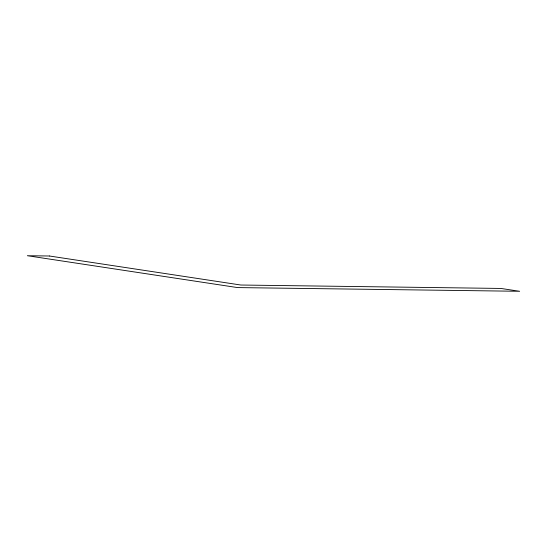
<?xml version="1.0" encoding="UTF-8"?>
<svg xmlns="http://www.w3.org/2000/svg" width="547" height="547" viewBox="0 0 547 547"><rect width="100%" height="100%" fill="white"/><g stroke="black" fill="none" stroke-linecap="round" stroke-linejoin="round"><path stroke-width="0.82" d="M49.421 256.003L27.35 255.716L237.569 287.585L519.65 291.284L500.854 288.44L240.837 285.021L49.421 256.003"/></g></svg>
